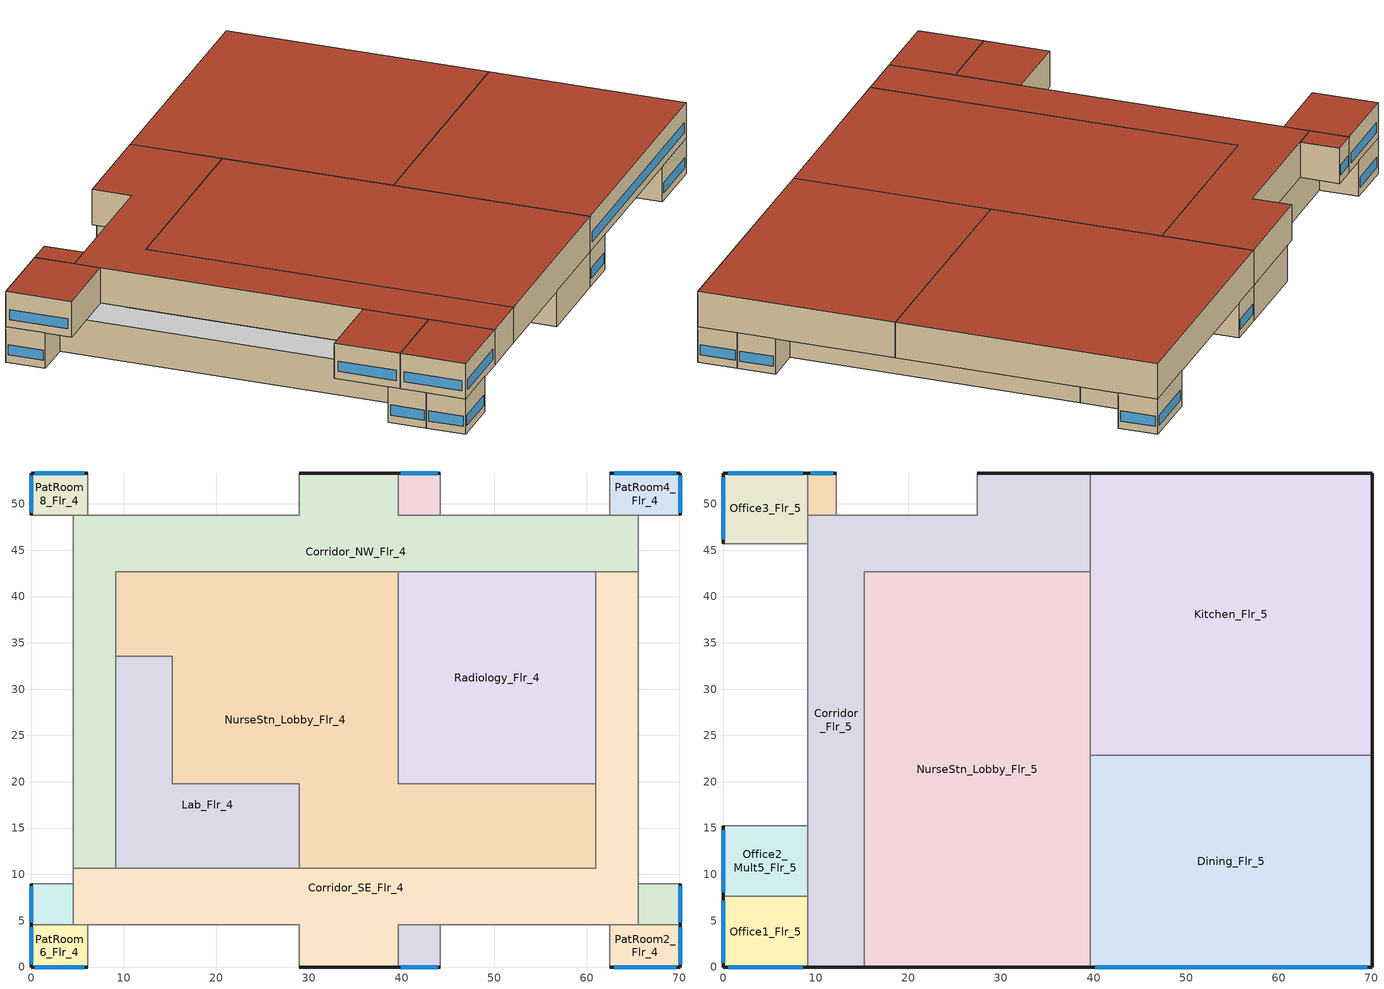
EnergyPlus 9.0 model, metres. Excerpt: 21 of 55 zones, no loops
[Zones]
PatRoom1_Mult10_Flr_4
 floor adiabatic (int_slab_floor): 44.2,4.57 44.2,0 39.62,0 39.62,4.57 z12.8
 wall outside (res_ext_wall): 39.62,0 44.2,0 z12.8:17.07
 wall adiabatic (int_wall): 44.2,0 44.2,4.57 39.62,4.57 39.62,0 z12.8:17.07
 window (NonreseastWindow_U_0.57_SHGC_0.39): 39.9,0 43.92,0 z13.72:14.94
 ceiling adiabatic (int_slab_ceiling): 39.62,4.57 39.62,0 44.2,0 44.2,4.57 z17.07
PatRoom2_Flr_4
 floor adiabatic (int_slab_floor): 70.1,4.57 70.1,0 62.48,0 62.48,4.57 z12.8
 wall outside (res_ext_wall): 62.48,0 70.1,0 70.1,4.57 z12.8:17.07
 wall adiabatic (int_wall): 70.1,4.57 62.48,4.57 62.48,0 z12.8:17.07
 window (NonresWindow_U_0.57_SHGC_0.39): 70.1,0.27 70.1,4.3 z13.72:14.94
 window (NonreseastWindow_U_0.57_SHGC_0.39): 62.94,0 69.65,0 z13.72:14.94
 ceiling adiabatic (int_slab_ceiling): 62.48,4.57 62.48,0 70.1,0 70.1,4.57 z17.07
PatRoom3_Mult10_Flr_4
 floor adiabatic (int_slab_floor): 70.1,8.99 70.1,4.57 65.53,4.57 65.53,8.99 z12.8
 wall outside (res_ext_wall): 70.1,4.57 70.1,8.99 z12.8:17.07
 wall adiabatic (int_wall): 70.1,8.99 65.53,8.99 65.53,4.57 70.1,4.57 z12.8:17.07
 window (NonresWindow_U_0.57_SHGC_0.39): 70.1,4.84 70.1,8.73 z13.72:14.94
 ceiling adiabatic (int_slab_ceiling): 65.53,8.99 65.53,4.57 70.1,4.57 70.1,8.99 z17.07
PatRoom4_Flr_4
 floor adiabatic (int_slab_floor): 70.1,53.34 70.1,48.77 62.48,48.77 62.48,53.34 z12.8
 wall outside (res_ext_wall): 70.1,48.77 70.1,53.34 62.48,53.34 z12.8:17.07
 wall adiabatic (int_wall): 62.48,53.34 62.48,48.77 70.1,48.77 z12.8:17.07
 window (NonresWindow_U_0.57_SHGC_0.39): 69.65,53.34 62.94,53.34 / 70.1,49.04 70.1,53.07 z13.72:14.94
 ceiling adiabatic (int_slab_ceiling): 62.48,53.34 62.48,48.77 70.1,48.77 70.1,53.34 z17.07
PatRoom5_Mult10_Flr_4
 floor adiabatic (int_slab_floor): 44.2,53.34 44.2,48.77 39.62,48.77 39.62,53.34 z12.8
 wall outside (res_ext_wall): 44.2,53.34 39.62,53.34 z12.8:17.07
 wall adiabatic (int_wall): 39.62,53.34 39.62,48.77 44.2,48.77 44.2,53.34 z12.8:17.07
 window (NonresWindow_U_0.57_SHGC_0.39): 43.92,53.34 39.9,53.34 z13.72:14.94
 ceiling adiabatic (int_slab_ceiling): 39.62,53.34 39.62,48.77 44.2,48.77 44.2,53.34 z17.07
Radiology_Flr_4
 floor adiabatic (int_slab_floor): 60.96,42.67 60.96,19.81 39.62,19.81 39.62,42.67 z12.8
 wall to Corridor_NW_Flr_4 (int_wall): 60.96,42.67 39.62,42.67 z12.8:17.07
 wall to Corridor_SE_Flr_4 (int_wall): 60.96,19.81 60.96,42.67 z12.8:17.07
 wall to NurseStn_Lobby_Flr_4 (int_wall): 39.62,42.67 39.62,19.81 60.96,19.81 z12.8:17.07
 ceiling adiabatic (int_slab_ceiling): 39.62,42.67 39.62,19.81 60.96,19.81 60.96,42.67 z17.07
PatRoom6_Flr_4
 floor adiabatic (int_slab_floor): 6.1,4.57 6.1,0 0,0 0,4.57 z12.8
 wall outside (res_ext_wall): 0,4.57 0,0 6.1,0 z12.8:17.07
 wall adiabatic (int_wall): 6.1,0 6.1,4.57 0,4.57 z12.8:17.07
 window (NonreseastWindow_U_0.57_SHGC_0.39): 0.37,0 5.73,0 z13.72:14.94
 window (NonresWindow_U_0.57_SHGC_0.39): 0,4.3 0,0.27 z13.72:14.94
 ceiling adiabatic (int_slab_ceiling): 0,4.57 0,0 6.1,0 6.1,4.57 z17.07
PatRoom7_Mult10_Flr_4
 floor adiabatic (int_slab_floor): 4.57,8.99 4.57,4.57 0,4.57 0,8.99 z12.8
 wall outside (res_ext_wall): 0,8.99 0,4.57 z12.8:17.07
 wall adiabatic (int_wall): 0,4.57 4.57,4.57 4.57,8.99 0,8.99 z12.8:17.07
 window (NonresWindow_U_0.57_SHGC_0.39): 0,8.73 0,4.84 z13.72:14.94
 ceiling adiabatic (int_slab_ceiling): 0,8.99 0,4.57 4.57,4.57 4.57,8.99 z17.07
PatRoom8_Flr_4
 floor adiabatic (int_slab_floor): 6.1,53.34 6.1,48.77 0,48.77 0,53.34 z12.8
 wall outside (res_ext_wall): 6.1,53.34 0,53.34 0,48.77 z12.8:17.07
 wall adiabatic (int_wall): 0,48.77 6.1,48.77 6.1,53.34 z12.8:17.07
 window (NonresWindow_U_0.57_SHGC_0.39): 5.73,53.34 0.37,53.34 / 0,53.07 0,49.04 z13.72:14.94
 ceiling adiabatic (int_slab_ceiling): 0,53.34 0,48.77 6.1,48.77 6.1,53.34 z17.07
NurseStn_Lobby_Flr_4
 floor adiabatic (int_slab_floor): 9.14,42.67 39.62,42.67 39.62,19.81 60.96,19.81 60.96,10.67 28.96,10.67 28.96,19.81 15.24,19.81 15.24,33.53 9.14,33.53 z12.8
 wall to Corridor_NW_Flr_4 (Air_Wall): 39.62,42.67 9.14,42.67 9.14,33.53 z12.8:17.07
 wall to Corridor_SE_Flr_4 (Air_Wall): 28.96,10.67 60.96,10.67 60.96,19.81 z12.8:17.07
 wall to Lab_Flr_4 (int_wall): 9.14,33.53 15.24,33.53 15.24,19.81 28.96,19.81 28.96,10.67 z12.8:17.07
 ceiling adiabatic (int_slab_ceiling): 9.14,42.67 9.14,33.53 15.24,33.53 15.24,19.81 28.96,19.81 28.96,10.67 60.96,10.67 60.96,19.81 39.62,19.81 39.62,42.67 z17.07
Lab_Flr_4
 floor adiabatic (int_slab_floor): 9.14,33.53 15.24,33.53 15.24,19.81 28.96,19.81 28.96,10.67 9.14,10.67 z12.8
 wall to Corridor_SE_Flr_4 (int_wall): 9.14,10.67 28.96,10.67 z12.8:17.07
 wall to Corridor_NW_Flr_4 (int_wall): 9.14,33.58 9.14,10.67 z12.8:17.07
 ceiling adiabatic (int_slab_ceiling): 9.14,33.53 9.14,10.67 28.96,10.67 28.96,19.81 15.24,19.81 15.24,33.53 z17.07
Corridor_SE_Flr_4
 floor adiabatic (int_slab_floor): 4.57,4.57 4.57,10.67 60.96,10.67 60.96,42.67 65.53,42.67 65.53,4.57 39.62,4.57 39.62,0 28.96,0 28.96,4.57 z12.8
 wall outside (res_ext_wall): 28.96,0 39.62,0 z12.8:17.07
 wall adiabatic (int_wall): 39.62,0 39.62,4.57 65.53,4.57 65.53,42.67 / 4.57,10.67 4.57,4.57 28.96,4.57 28.96,0 z12.8:17.07
 wall to Corridor_NW_Flr_4 (Air_Wall): 65.53,42.67 60.96,42.67 / 9.14,10.67 4.57,10.67 z12.8:17.07
 ceiling adiabatic (int_slab_ceiling): 4.57,4.57 28.96,4.57 28.96,0 39.62,0 39.62,4.57 65.53,4.57 65.53,42.67 60.96,42.67 60.96,10.67 4.57,10.67 z17.07
Corridor_NW_Flr_4
 floor adiabatic (int_slab_floor): 4.57,10.67 4.57,48.77 28.96,48.77 28.96,53.34 39.62,53.34 39.62,48.77 65.53,48.77 65.53,42.67 9.14,42.67 9.14,10.67 z12.8
 wall outside (res_ext_wall): 39.62,53.34 28.96,53.34 z12.8:17.07
 wall adiabatic (int_wall): 65.53,42.67 65.53,48.77 39.62,48.77 39.62,53.34 / 28.96,53.34 28.96,48.77 4.57,48.77 4.57,10.67 z12.8:17.07
 ceiling adiabatic (int_slab_ceiling): 4.57,10.67 9.14,10.67 9.14,42.67 65.53,42.67 65.53,48.77 39.62,48.77 39.62,53.34 28.96,53.34 28.96,48.77 4.57,48.77 z17.07
Dining_Flr_5
 floor adiabatic (int_slab_floor): 39.62,0 39.62,22.86 70.1,22.86 70.1,0 z17.07
 wall outside (nonres_ext_wall): 39.62,0 70.1,0 70.1,22.86 z17.07:21.34
 wall to Kitchen_Flr_5 (int_wall): 70.1,22.86 39.62,22.86 z17.07:21.34
 wall to NurseStn_Lobby_Flr_5 (int_wall): 39.62,22.86 39.62,0 z17.07:21.34
 window (NonreseastWindow_U_0.57_SHGC_0.39): 40.2,0 69.53,0 z17.98:19.2
 roof outside (nonres_roof): 39.62,0 70.1,0 70.1,22.86 39.62,22.86 z21.34
NurseStn_Lobby_Flr_5
 floor adiabatic (int_slab_floor): 15.24,0 15.24,42.67 39.62,42.67 39.62,0 z17.07
 wall outside (nonres_ext_wall): 15.24,0 39.62,0 z17.07:21.34
 wall to Corridor_Flr_5 (Air_Wall): 39.62,42.67 15.24,42.67 z17.07:21.34
 wall to Kitchen_Flr_5 (int_wall): 39.62,22.86 39.62,42.67 z17.07:21.34
 wall to Corridor_Flr_5 (int_wall): 15.24,42.67 15.24,0 z17.07:21.34
 roof outside (nonres_roof): 15.24,0 39.62,0 39.62,42.67 15.24,42.67 z21.34
Kitchen_Flr_5
 floor adiabatic (int_slab_floor): 70.1,53.34 70.1,22.86 39.62,22.86 39.62,53.34 z17.07
 wall outside (nonres_ext_wall): 70.1,22.86 70.1,53.34 39.62,53.34 z17.07:21.34
 wall to Corridor_Flr_5 (int_wall): 39.62,53.34 39.62,42.67 z17.07:21.34
 roof outside (nonres_roof): 39.62,53.34 39.62,22.86 70.1,22.86 70.1,53.34 z21.34
Office1_Flr_5
 floor adiabatic (int_slab_floor): 9.14,7.62 9.14,0 0,0 0,7.62 z17.07
 wall outside (nonres_ext_wall): 0,7.62 0,0 9.14,0 z17.07:21.34
 wall adiabatic (int_wall): 9.14,0 9.14,7.62 0,7.62 z17.07:21.34
 window (NonreseastWindow_U_0.57_SHGC_0.39): 0.55,0 8.6,0 z17.98:19.2
 window (NonresWindow_U_0.57_SHGC_0.39): 0,7.16 0,0.46 z17.98:19.2
 roof outside (nonres_roof): 0,7.62 0,0 9.14,0 9.14,7.62 z21.34
Office2_Mult5_Flr_5
 floor adiabatic (int_slab_floor): 9.14,15.24 9.14,7.62 0,7.62 0,15.24 z17.07
 wall outside (nonres_ext_wall): 0,15.24 0,7.62 z17.07:21.34
 wall adiabatic (int_wall): 0,7.62 9.14,7.62 9.14,15.24 0,15.24 z17.07:21.34
 window (NonresWindow_U_0.57_SHGC_0.39): 0,14.78 0,8.08 z17.98:19.2
 roof outside (nonres_roof): 0,15.24 0,7.62 9.14,7.62 9.14,15.24 z21.34
Office3_Flr_5
 floor adiabatic (int_slab_floor): 9.14,53.34 9.14,45.72 0,45.72 0,53.34 z17.07
 wall outside (nonres_ext_wall): 9.14,53.34 0,53.34 0,45.72 z17.07:21.34
 wall adiabatic (int_wall): 0,45.72 9.14,45.72 9.14,53.34 z17.07:21.34
 window (NonresWindow_U_0.57_SHGC_0.39): 8.6,53.34 0.55,53.34 / 0,52.88 0,46.18 z17.98:19.2
 roof outside (nonres_roof): 0,53.34 0,45.72 9.14,45.72 9.14,53.34 z21.34
Office4_Mult6_Flr_5
 floor adiabatic (int_slab_floor): 12.19,53.34 12.19,48.77 9.14,48.77 9.14,53.34 z17.07
 wall outside (nonres_ext_wall): 12.19,53.34 9.14,53.34 z17.07:21.34
 wall adiabatic (int_wall): 9.14,53.34 9.14,48.77 12.19,48.77 12.19,53.34 z17.07:21.34
 window (NonresWindow_U_0.57_SHGC_0.39): 11.88,53.34 9.45,53.34 z17.98:19.2
 roof outside (nonres_roof): 9.14,53.34 9.14,48.77 12.19,48.77 12.19,53.34 z21.34
Corridor_Flr_5
 floor adiabatic (int_slab_floor): 9.14,0 9.14,48.77 27.43,48.77 27.43,53.34 39.62,53.34 39.62,42.67 15.24,42.67 15.24,0 z17.07
 wall outside (nonres_ext_wall): 39.62,53.34 27.43,53.34 / 9.14,0 15.24,0 z17.07:21.34
 wall adiabatic (int_wall): 27.43,53.34 27.43,48.77 9.14,48.77 9.14,0 z17.07:21.34
 roof outside (nonres_roof): 9.14,0 15.24,0 15.24,42.67 39.62,42.67 39.62,53.34 27.43,53.34 27.43,48.77 9.14,48.77 z21.34
[Building]
Hospital: North Axis {deg}=0; Terrain=City; Loads Convergence Tolerance Value=0.04; Temperature Convergence Tolerance Value {deltaC}=0.2; Solar Distribution=FullInteriorAndExterior; Maximum Number of Warmup Days=25; Minimum Number of Warmup Days=6
[Site:Location]
Denver-Aurora-Buckley.AFB_CO_USA WMO=724695: Latitude {deg}=39.72; Longitude {deg}=-104.75; Time Zone {hr}=-7; Elevation {m}=1726
[SizingPeriod:DesignDay] Day of Month=21; Dry-Bulb Temperature Range Modifier Type=DefaultMultipliers; Humidity Condition Type=Wetbulb; Barometric Pressure {Pa}=82237; Rain Indicator=No; Snow Indicator=No; Daylight Saving Time Indicator=No
Name | Month | Day Type | Maximum Dry-Bulb Temperature {C} | Daily Dry-Bulb Temperature Range {deltaC} | Wetbulb or DewPoint at Maximum Dry-Bulb {C} | Wind Speed {m/s} | Wind Direction {deg} | Solar Model Indicator | Sky Clearness | ASHRAE Clear Sky Optical Depth for Beam Irradiance (taub) | ASHRAE Clear Sky Optical Depth for Diffuse Irradiance (taud)
Denver-Aurora-Buckley.AFB_CO_USA Ann Htg 99.6% Condns DB | 12 | WinterDesignDay | -17.9 | 0 | -17.9 | 2.5 | 180 | ASHRAEClearSky | 0
Denver-Aurora-Buckley.AFB_CO_USA Ann Clg .4% Condns DB=>MWB | 7 | SummerDesignDay | 33.9 | 14.8 | 15 | 3.6 | 30 | ASHRAETau |  | 0.423 | 2.02
[Site:GroundTemperature:FCfactorMethod]
January Ground Temperature {C}=7.1; February Ground Temperature {C}=3; March Ground Temperature {C}=-1; April Ground Temperature {C}=0.8; May Ground Temperature {C}=-0.2; June Ground Temperature {C}=4.8; July Ground Temperature {C}=6.1; August Ground Temperature {C}=13.7; September Ground Temperature {C}=22.2; October Ground Temperature {C}=22.7; November Ground Temperature {C}=21.7; December Ground Temperature {C}=18.5
[Site:WaterMainsTemperature]
Calculation Method=Correlation; Annual Average Outdoor Air Temperature {C}=9.95; Maximum Difference In Monthly Average Outdoor Air Temperatures {deltaC}=23.7
[Material]
Name | Roughness | Thickness {m} | Conductivity {W/m-K} | Density {kg/m3} | Specific Heat {J/kg-K} | Thermal Absorptance | Solar Absorptance | Visible Absorptance
Std Wood 6inch | MediumSmooth | 0.15 | 0.12 | 540 | 1210 | 0.9 | 0.7 | 0.7
F08 Metal surface | Smooth | 0.0008 | 45.28 | 7824 | 500
F13 Built-up roofing | Rough | 0.0095 | 0.16 | 1120 | 1460 | 0.9 | 0.7
G01 13mm gypsum board | Smooth | 0.0127 | 0.16 | 800 | 1090 | 0.9 | 0.7 | 0.5
200mm Normalweight concrete wall | MediumRough | 0.2032 | 2.31 | 2322 | 832
100mm Normalweight concrete floor | MediumRough | 0.1016 | 2.31 | 2322 | 832
[Material:NoMass] Thermal Absorptance=0.9; Solar Absorptance=0.7
Name | Roughness | Thermal Resistance {m2-K/W} | Visible Absorptance
CP02 CARPET PAD | VeryRough | 0.21648 | 0.8
Air_Wall_Material | Rough | 0.207949
Nonres_Roof_Insulation | MediumSmooth | 2.59864 | 0.7
Nonres_Exterior_Wall_Insulation | MediumSmooth | 1.11476 | 0.7
Res_Exterior_Wall_Insulation | MediumSmooth | 1.63975 | 0.7
[WindowMaterial:SimpleGlazingSystem] U-Factor {W/m2-K}=3.23661; Solar Heat Gain Coefficient=0.39; Visible Transmittance=0.39
Nonres Window Glazing Layer; Nonres East Glazing Layer
[Construction]
InteriorFurnishings: Std Wood 6inch
Air_Wall: Air_Wall_Material
int_wall: G01 13mm gypsum board, G01 13mm gypsum board
int_slab_floor: 100mm Normalweight concrete floor, CP02 CARPET PAD
int_slab_ceiling: CP02 CARPET PAD, 100mm Normalweight concrete floor
nonres_roof: F13 Built-up roofing, Nonres_Roof_Insulation, F08 Metal surface
nonres_ext_wall: 200mm Normalweight concrete wall, Nonres_Exterior_Wall_Insulation, G01 13mm gypsum board
res_ext_wall: 200mm Normalweight concrete wall, Res_Exterior_Wall_Insulation, G01 13mm gypsum board
NonresWindow_U_0.57_SHGC_0.39: Nonres Window Glazing Layer
NonreseastWindow_U_0.57_SHGC_0.39: Nonres East Glazing Layer
[Zone] Type=1; Ceiling Height {m}=4.2683; Floor Area {m2}=autocalculate; Part of Total Floor Area=YES
Name | Multiplier | Volume {m3}
PatRoom1_Mult10_Flr_4; PatRoom5_Mult10_Flr_4 | 10 | 89.21
PatRoom2_Flr_4; PatRoom4_Flr_4 | 1 | 148.71
PatRoom3_Mult10_Flr_4; PatRoom7_Mult10_Flr_4 | 10 | 86.26
Radiology_Flr_4 | 1 | 2081.82
PatRoom6_Flr_4; PatRoom8_Flr_4 | 1 | 118.96
NurseStn_Lobby_Flr_4 | 1 | 3866.22
Lab_Flr_4 | 1 | 1129.43
Corridor_SE_Flr_4; Corridor_NW_Flr_4 | 1 | 2418.88
Dining_Flr_5 | 1 | 2974.04
NurseStn_Lobby_Flr_5 | 1 | 4441.23
Kitchen_Flr_5 | 1 | 3965.37
Office1_Flr_5 | 1 | 297.5
Office2_Mult5_Flr_5 | 5 | 297.41
Office3_Flr_5 | 1 | 297.41
Office4_Mult6_Flr_5 | 6 | 59.5
Corridor_Flr_5 | 1 | 2141.32
[InternalMass] Construction=InteriorFurnishings
Name | Zone | Surface Area {m2}
PatRoom1_Mult10_Flr_4_InternalMass_1 | PatRoom1_Mult10_Flr_4 | 41.8064
PatRoom2_Flr_4_InternalMass_1 | PatRoom2_Flr_4 | 69.6773
PatRoom3_Mult10_Flr_4_InternalMass_1 | PatRoom3_Mult10_Flr_4 | 40.4165
PatRoom4_Flr_4_InternalMass_1 | PatRoom4_Flr_4 | 69.6773
PatRoom5_Mult10_Flr_4_InternalMass_1 | PatRoom5_Mult10_Flr_4 | 41.8064
Radiology_Flr_4_InternalMass_1 | Radiology_Flr_4 | 975.4819
PatRoom6_Flr_4_InternalMass_1 | PatRoom6_Flr_4 | 55.7418
PatRoom7_Mult10_Flr_4_InternalMass_1 | PatRoom7_Mult10_Flr_4 | 40.4165
PatRoom8_Flr_4_InternalMass_1 | PatRoom8_Flr_4 | 55.7418
NurseStn_Lobby_Flr_4_InternalMass_1 | NurseStn_Lobby_Flr_4 | 1811.61
Lab_Flr_4_InternalMass_1 | Lab_Flr_4 | 529.5473
Corridor_SE_Flr_4_InternalMass_1 | Corridor_SE_Flr_4 | 1133.42
Corridor_NW_Flr_4_InternalMass_1 | Corridor_NW_Flr_4 | 1133.42
Dining_Flr_5_InternalMass_1 | Dining_Flr_5 | 1393.55
NurseStn_Lobby_Flr_5_InternalMass_1 | NurseStn_Lobby_Flr_5 | 2081.03
Kitchen_Flr_5_InternalMass_1 | Kitchen_Flr_5 | 1858.06
Office1_Flr_5_InternalMass_1 | Office1_Flr_5 | 139.3911
Office2_Mult5_Flr_5_InternalMass_1 | Office2_Mult5_Flr_5 | 139.3546
Office3_Flr_5_InternalMass_1 | Office3_Flr_5 | 139.3546
Office4_Mult6_Flr_5_InternalMass_1 | Office4_Mult6_Flr_5 | 27.8709
Corridor_Flr_5_InternalMass_1 | Corridor_Flr_5 | 1003.35
[People] Number of People Calculation Method=People; Fraction Radiant=0.3; Sensible Heat Fraction=AUTOCALCULATE; Activity Level Schedule=ACTIVITY_SCH; Enable ASHRAE 55 Comfort Warnings=No; Mean Radiant Temperature Calculation Type=ZoneAveraged; Work Efficiency Schedule=WORK_EFF_SCH; Clothing Insulation Calculation Method=ClothingInsulationSchedule; Clothing Insulation Schedule=CLOTHING_SCH; Air Velocity Schedule=AIR_VELO_SCH; Thermal Comfort Model 1 Type=FANGER
Name | Zone or ZoneList | Number of People Schedule | Number of People
PatRoom1_Mult10_Flr_4 | PatRoom1_Mult10_Flr_4 | BLDG_OCC_EXTD_SCH | 1.1244
PatRoom2_Flr_4 | PatRoom2_Flr_4 | BLDG_OCC_EXTD_SCH | 1.8744
PatRoom3_Mult10_Flr_4 | PatRoom3_Mult10_Flr_4 | BLDG_OCC_EXTD_SCH | 1.0873
PatRoom4_Flr_4 | PatRoom4_Flr_4 | BLDG_OCC_EXTD_SCH | 1.8744
PatRoom5_Mult10_Flr_4 | PatRoom5_Mult10_Flr_4 | BLDG_OCC_EXTD_SCH | 1.1244
Radiology_Flr_4 | Radiology_Flr_4 | BLDG_OCC_SCH | 26.2404
PatRoom6_Flr_4 | PatRoom6_Flr_4 | BLDG_OCC_EXTD_SCH | 1.4994
PatRoom7_Mult10_Flr_4 | PatRoom7_Mult10_Flr_4 | BLDG_OCC_EXTD_SCH | 1.0873
PatRoom8_Flr_4 | PatRoom8_Flr_4 | BLDG_OCC_EXTD_SCH | 1.4994
NurseStn_Lobby_Flr_4 | NurseStn_Lobby_Flr_4 | BLDG_OCC_EXTD_SCH | 12.9952
Lab_Flr_4 | Lab_Flr_4 | BLDG_OCC_SCH | 14.2446
Corridor_SE_Flr_4 | Corridor_SE_Flr_4 | BLDG_OCC_EXTD_SCH | 6.0978
Corridor_NW_Flr_4 | Corridor_NW_Flr_4 | BLDG_OCC_EXTD_SCH | 6.0978
Dining_Flr_5 | Dining_Flr_5 | BLDG_OCC_EXTD_SCH | 74.9725
NurseStn_Lobby_Flr_5 | NurseStn_Lobby_Flr_5 | BLDG_OCC_SCH | 14.9279
Kitchen_Flr_5 | Kitchen_Flr_5 | BLDG_OCC_EXTD_SCH | 49.9818
Office1_Flr_5 | Office1_Flr_5 | BLDG_OCC_SCH | 5.2498
Office2_Mult5_Flr_5 | Office2_Mult5_Flr_5 | BLDG_OCC_SCH | 5.2483
Office3_Flr_5 | Office3_Flr_5 | BLDG_OCC_SCH | 5.2483
Office4_Mult6_Flr_5 | Office4_Mult6_Flr_5 | BLDG_OCC_SCH | 1.05
Corridor_Flr_5 | Corridor_Flr_5 | BLDG_OCC_EXTD_SCH | 5.3981
[Lights] Design Level Calculation Method=Watts/Area; Return Air Fraction=0; Fraction Radiant=0.7; Fraction Visible=0.2; Fraction Replaceable=1; Return Air Fraction Calculated from Plenum Temperature=No
Name | Zone or ZoneList | Schedule | Watts per Zone Floor Area {W/m2}
PatRoom1_Mult10_Flr_4_Lights | PatRoom1_Mult10_Flr_4 | BLDG_LIGHT_EXTD_SCH | 7.53474
PatRoom2_Flr_4_Lights | PatRoom2_Flr_4 | BLDG_LIGHT_EXTD_SCH | 7.53474
PatRoom3_Mult10_Flr_4_Lights | PatRoom3_Mult10_Flr_4 | BLDG_LIGHT_EXTD_SCH | 7.53474
PatRoom4_Flr_4_Lights | PatRoom4_Flr_4 | BLDG_LIGHT_EXTD_SCH | 7.53474
PatRoom5_Mult10_Flr_4_Lights | PatRoom5_Mult10_Flr_4 | BLDG_LIGHT_EXTD_SCH | 7.53474
Radiology_Flr_4_Lights | Radiology_Flr_4 | BLDG_LIGHT_RADIOLOGY_SCH | 4.30556
PatRoom6_Flr_4_Lights | PatRoom6_Flr_4 | BLDG_LIGHT_EXTD_SCH | 7.53474
PatRoom7_Mult10_Flr_4_Lights | PatRoom7_Mult10_Flr_4 | BLDG_LIGHT_EXTD_SCH | 7.53474
PatRoom8_Flr_4_Lights | PatRoom8_Flr_4 | BLDG_LIGHT_EXTD_SCH | 7.53474
NurseStn_Lobby_Flr_4_Lights | NurseStn_Lobby_Flr_4 | BLDG_LIGHT_NURSEFLR234_SCH | 12.7014
Lab_Flr_4_Lights | Lab_Flr_4 | BLDG_LIGHT_SCH | 15.0695
Corridor_SE_Flr_4_Lights | Corridor_SE_Flr_4 | BLDG_LIGHT_CORRIDOR_SCH | 10.7639
Corridor_NW_Flr_4_Lights | Corridor_NW_Flr_4 | BLDG_LIGHT_CORRIDOR_SCH | 10.7639
Dining_Flr_5_Lights | Dining_Flr_5 | BLDG_LIGHT_EXTD_SCH | 9.68752
NurseStn_Lobby_Flr_5_Lights | NurseStn_Lobby_Flr_5 | BLDG_LIGHT_LOBBYFLR5_SCH | 12.7014
Kitchen_Flr_5_Lights | Kitchen_Flr_5 | BLDG_LIGHT_EXTD_SCH | 12.9167
Office1_Flr_5_Lights | Office1_Flr_5 | BLDG_LIGHT_OFFICE_SCH | 10.7639
Office2_Mult5_Flr_5_Lights | Office2_Mult5_Flr_5 | BLDG_LIGHT_OFFICE_SCH | 10.7639
Office3_Flr_5_Lights | Office3_Flr_5 | BLDG_LIGHT_OFFICE_SCH | 10.7639
Office4_Mult6_Flr_5_Lights | Office4_Mult6_Flr_5 | BLDG_LIGHT_OFFICE_SCH | 10.7639
Corridor_Flr_5_Lights | Corridor_Flr_5 | BLDG_LIGHT_CORRIDOR_SCH | 10.7639
[ElectricEquipment] Design Level Calculation Method=EquipmentLevel; Fraction Latent=0; Fraction Lost=0
Name | Zone or ZoneList | Schedule | Design Level {W} | Fraction Radiant
PatRoom1_Mult10_Flr_4_MiscPlug_Equip | PatRoom1_Mult10_Flr_4 | BLDG_EQUIP_EXTD_SCH | 449.8365 | 0.5
PatRoom2_Flr_4_MiscPlug_Equip | PatRoom2_Flr_4 | BLDG_EQUIP_EXTD_SCH | 749.7275 | 0.5
PatRoom3_Mult10_Flr_4_MiscPlug_Equip | PatRoom3_Mult10_Flr_4 | BLDG_EQUIP_EXTD_SCH | 434.8813 | 0.5
PatRoom4_Flr_4_MiscPlug_Equip | PatRoom4_Flr_4 | BLDG_EQUIP_EXTD_SCH | 749.7275 | 0.5
PatRoom5_Mult10_Flr_4_MiscPlug_Equip | PatRoom5_Mult10_Flr_4 | BLDG_EQUIP_EXTD_SCH | 449.8365 | 0.5
Radiology_Flr_4_MiscPlug_Equip | Radiology_Flr_4 | BLDG_EQUIP_SCH | 52499.9 | 0.5
PatRoom6_Flr_4_MiscPlug_Equip | PatRoom6_Flr_4 | BLDG_EQUIP_EXTD_SCH | 599.782 | 0.5
PatRoom7_Mult10_Flr_4_MiscPlug_Equip | PatRoom7_Mult10_Flr_4 | BLDG_EQUIP_EXTD_SCH | 434.8813 | 0.5
PatRoom8_Flr_4_MiscPlug_Equip | PatRoom8_Flr_4 | BLDG_EQUIP_EXTD_SCH | 599.782 | 0.5
NurseStn_Lobby_Flr_4_MiscPlug_Equip | NurseStn_Lobby_Flr_4 | BLDG_EQUIP_EXTD_SCH | 10136 | 0.5
Lab_Flr_4_MiscPlug_Equip | Lab_Flr_4 | BLDG_EQUIP_SCH | 11395.9 | 0.5
Dining_Flr_5_MiscPlug_Equip | Dining_Flr_5 | BLDG_EQUIP_EXTD_SCH | 7497.28 | 0.5
NurseStn_Lobby_Flr_5_MiscPlug_Equip | NurseStn_Lobby_Flr_5 | BLDG_EQUIP_SCH | 11643.4 | 0.5
Kitchen_Flr_5_MiscPlug_Equip | Kitchen_Flr_5 | BLDG_EQUIP_EXTD_SCH | 74972.8 | 0.5
Office1_Flr_5_MiscPlug_Equip | Office1_Flr_5 | BLDG_EQUIP_SCH | 749.9243 | 0.5
Office2_Mult5_Flr_5_MiscPlug_Equip | Office2_Mult5_Flr_5 | BLDG_EQUIP_SCH | 749.7275 | 0.5
Office3_Flr_5_MiscPlug_Equip | Office3_Flr_5 | BLDG_EQUIP_SCH | 749.7275 | 0.5
Office4_Mult6_Flr_5_MiscPlug_Equip | Office4_Mult6_Flr_5 | BLDG_EQUIP_SCH | 149.9455 | 0.5
Kitchen_Flr_5_Reach-in-Freezer | Kitchen_Flr_5 | Always_on | 1031.83 | 0.25
Kitchen_Flr_5_Reach-in-Refrigerator | Kitchen_Flr_5 | Always_on | 1277.5 | 0.25
[GasEquipment]
Kitchen_Flr_5_MiscPlugGas_Equip: Zone or ZoneList=Kitchen_Flr_5; Schedule=BLDG_EQUIP_EXTD_SCH; Design Level Calculation Method=EquipmentLevel; Design Level {W}=149946; Fraction Latent=0; Fraction Radiant=0.5; Fraction Lost=0
[ZoneInfiltration:DesignFlowRate] Schedule=INFIL_SCH_PNNL; Design Flow Rate Calculation Method=Flow/ExteriorArea; Constant Term Coefficient=0; Temperature Term Coefficient=0; Velocity Term Coefficient=0.224; Velocity Squared Term Coefficient=0
Name | Zone or ZoneList | Flow per Exterior Surface Area {m3/s-m2}
PatRoom1_Mult10_Flr_4_Infiltration | PatRoom1_Mult10_Flr_4 | 0.00102413
PatRoom2_Flr_4_Infiltration | PatRoom2_Flr_4 | 0.00102413
PatRoom3_Mult10_Flr_4_Infiltration | PatRoom3_Mult10_Flr_4 | 0.00102413
PatRoom4_Flr_4_Infiltration | PatRoom4_Flr_4 | 0.00102413
PatRoom5_Mult10_Flr_4_Infiltration | PatRoom5_Mult10_Flr_4 | 0.00102413
Radiology_Flr_4_Infiltration | Radiology_Flr_4 | 0.00102413
PatRoom6_Flr_4_Infiltration | PatRoom6_Flr_4 | 0.00102413
PatRoom7_Mult10_Flr_4_Infiltration | PatRoom7_Mult10_Flr_4 | 0.00102413
PatRoom8_Flr_4_Infiltration | PatRoom8_Flr_4 | 0.00102413
NurseStn_Lobby_Flr_4_Infiltration | NurseStn_Lobby_Flr_4 | 0.00102413
Lab_Flr_4_Infiltration | Lab_Flr_4 | 0.00102413
Corridor_SE_Flr_4_Infiltration | Corridor_SE_Flr_4 | 0.00102413
Corridor_NW_Flr_4_Infiltration | Corridor_NW_Flr_4 | 0.00102413
Dining_Flr_5_Infiltration | Dining_Flr_5 | 0.000252243
NurseStn_Lobby_Flr_5_Infiltration | NurseStn_Lobby_Flr_5 | 9.30932e-05
Kitchen_Flr_5_Infiltration | Kitchen_Flr_5 | 0.000224079
Office1_Flr_5_Infiltration | Office1_Flr_5 | 0.000518823
Office2_Mult5_Flr_5_Infiltration | Office2_Mult5_Flr_5 | 0.000325878
Office3_Flr_5_Infiltration | Office3_Flr_5 | 0.000518823
Office4_Mult6_Flr_5_Infiltration | Office4_Mult6_Flr_5 | 0.000494347
Corridor_Flr_5_Infiltration | Corridor_Flr_5 | 0.000137848
[Exterior:Lights]
Exterior_Lights: Schedule=Exterior_Lgt_ALWAYS_ON; Design Level {W}=16636; Control Option=AstronomicalClock
[Exterior:FuelEquipment] Fuel Use Type=Electricity
Name | Schedule | Design Level {W}
Elevators | BLDG_ELEVATORS | 162963
Elevators_Lights_Fan | ELEV_LIGHT_FAN_SCH_24_7 | 1295.2
[DesignSpecification:OutdoorAir]
SZ DSOA Kitchen_Flr_5: Outdoor Air Method=Flow/Area; Outdoor Air Flow per Zone Floor Area {m3/s-m2}=0.004064
[Sizing:Zone]
Kitchen_Flr_5: Zone Cooling Design Supply Air Temperature Input Method=SupplyAirTemperature; Zone Cooling Design Supply Air Temperature {C}=12.8; Zone Heating Design Supply Air Temperature Input Method=SupplyAirTemperature; Zone Heating Design Supply Air Temperature {C}=40; Zone Cooling Design Supply Air Humidity Ratio {kgWater/kgDryAir}=0.007; Zone Heating Design Supply Air Humidity Ratio {kgWater/kgDryAir}=0.008; Design Specification Outdoor Air Object=SZ DSOA Kitchen_Flr_5; Cooling Design Air Flow Method=DesignDayWithLimit; Cooling Design Air Flow Rate {m3/s}=0; Cooling Minimum Air Flow {m3/s}=3.77558; Cooling Minimum Air Flow Fraction=0; Heating Design Air Flow Method=DesignDay; Heating Design Air Flow Rate {m3/s}=0
[ZoneControl:Thermostat]
Kitchen_Flr_5 Thermostat: Zone or ZoneList=Kitchen_Flr_5; Control Type Schedule=Dual Zone Control Type Sched; Control 1=Kitchen_Flr_5 DualSPSched
[ThermostatSetpoint:DualSetpoint]
Kitchen_Flr_5 DualSPSched: Heating Setpoint Temperature Schedule=HtgSetP_Sch; Cooling Setpoint Temperature Schedule=ClgSetP_Sch
[WaterHeater:Mixed]
SWH DishWashing Booster: Tank Volume {m3}=0.0227125; Setpoint Temperature Schedule=Dishwashing Booster Setpoint Temp Schedule; Deadband Temperature Difference {deltaC}=2; Maximum Temperature Limit {C}=82.2222; Heater Control Type=Cycle; Heater Maximum Capacity {W}=3000; Heater Minimum Capacity {W}=0; Heater Fuel Type=Electricity; Heater Thermal Efficiency=1; Off Cycle Parasitic Fuel Type=Electricity; Off Cycle Parasitic Heat Fraction to Tank=0; Ambient Temperature Indicator=Zone; Ambient Temperature Zone=KITCHEN_FLR_5; Off Cycle Loss Coefficient to Ambient Temperature {W/K}=2.25797; On Cycle Loss Coefficient to Ambient Temperature {W/K}=2.25797; Peak Use Flow Rate {m3/s}=3.65923e-05; Use Flow Rate Fraction Schedule=BLDG_SWH_SCH; Cold Water Supply Temperature Schedule=Dishwashing Booster Water Inlet Temp Schedule
[EnergyManagementSystem:ProgramCallingManager]
ER_Main_Manager: InsideHVACSystemIterationLoop; ER_Main
OR_Main_Manager: InsideHVACSystemIterationLoop; OR_Main
ICU_Main_Manager: InsideHVACSystemIterationLoop; ICU_Main
LABS_Main_Manager: InsideHVACSystemIterationLoop; LABS_Main
Transformer_Load_Prog_Manager: AfterPredictorAfterHVACManagers; Transformer_Load_Prog
BoilerParManager: BeginNewEnvironment; SetBoilerPar
BoilerCurveManager: InsideHVACSystemIterationLoop; SetBoilerCurve
[EnergyManagementSystem:Program]
Patrms_Main: IF Patrms_Humidifier_Status > 0; SET Patrms_ExtraElecHeatC_Status = 1; SET Patrms_ExtraElecHeatC_SP = Patrms_AfterHumidifier_Temp + 1.4; ELSE; SET Patrms_ExtraElecHeatC_Status = 0; SET Patrms_ExtraElecHeatC_SP = NULL; ENDIF; IF T_OA < 10 && Patrms_FanMassFlow>0; SET HeatGain = 0 * (Patrms_FanDesignMass/1.2) *2118; SET FlowRate = (Patrms_FanMassFlow/1.2)*2118; SET Patrms_PreheatDeltaT = HeatGain/(1.08*FlowRate); SET Patrms_ExtraWaterHeatC_Status = 1; SET Patrms_ExtraWaterHeatC_SP = Patrms_AfterElecHeatC_Temp + Patrms_PreheatDeltaT; ELSE; SET Patrms_ExtraWaterHeatC_Status = 0; SET Patrms_ExtraWaterHeatC_SP = NULL; ENDIF
ER_Main: IF ER_Humidifier_Status > 0; SET ER_ExtraElecHeatC_Status = 1; SET ER_ExtraElecHeatC_SP = ER_AfterHumidifier_Temp + 1.4; ELSE; SET ER_ExtraElecHeatC_Status = 0; SET ER_ExtraElecHeatC_SP = NULL; ENDIF; IF T_OA < 10 && ER_FanMassFlow>0; SET HeatGain = 0 * (ER_FanDesignMass/1.2) *2118; SET FlowRate = (ER_FanMassFlow/1.2)*2118; SET ER_PreheatDeltaT = HeatGain/(1.08*FlowRate); SET ER_ExtraWaterHeatC_Status = 1; SET ER_ExtraWaterHeatC_SP = ER_AfterElecHeatC_Temp + ER_PreheatDeltaT; ELSE; SET ER_ExtraWaterHeatC_Status = 0; SET ER_ExtraWaterHeatC_SP = NULL; ENDIF
OR_Main: IF OR_Humidifier_Status > 0; SET OR_ExtraElecHeatC_Status = 1; SET OR_ExtraElecHeatC_SP = OR_AfterHumidifier_Temp + 1.4; ELSE; SET OR_ExtraElecHeatC_Status = 0; SET OR_ExtraElecHeatC_SP = NULL; ENDIF; IF T_OA < 10 && OR_FanMassFlow>0; SET HeatGain = 0 * (OR_FanDesignMass/1.2) *2118; SET FlowRate = (OR_FanMassFlow/1.2)*2118; SET OR_PreheatDeltaT = HeatGain/(1.08*FlowRate); SET OR_ExtraWaterHeatC_Status = 1; SET OR_ExtraWaterHeatC_SP = OR_AfterElecHeatC_Temp + OR_PreheatDeltaT; ELSE; SET OR_ExtraWaterHeatC_Status = 0; SET OR_ExtraWaterHeatC_SP = NULL; ENDIF
ICU_Main: IF ICU_Humidifier_Status > 0; SET ICU_ExtraElecHeatC_Status = 1; SET ICU_ExtraElecHeatC_SP = ICU_AfterHumidifier_Temp + 1.4; ELSE; SET ICU_ExtraElecHeatC_Status = 0; SET ICU_ExtraElecHeatC_SP = NULL; ENDIF; IF T_OA < 10 && ICU_FanMassFlow>0; SET HeatGain = 0 * (ICU_FanDesignMass/1.2) *2118; SET FlowRate = (ICU_FanMassFlow/1.2)*2118; SET ICU_PreheatDeltaT = HeatGain/(1.08*FlowRate); SET ICU_ExtraWaterHeatC_Status = 1; SET ICU_ExtraWaterHeatC_SP = ICU_AfterElecHeatC_Temp + ICU_PreheatDeltaT; ELSE; SET ICU_ExtraWaterHeatC_Status = 0; SET ICU_ExtraWaterHeatC_SP = NULL; ENDIF
LABS_Main: IF LABS_Humidifier_Status > 0; SET LABS_ExtraElecHeatC_Status = 1; SET LABS_ExtraElecHeatC_SP = LABS_AfterHumidifier_Temp + 1.4; ELSE; SET LABS_ExtraElecHeatC_Status = 0; SET LABS_ExtraElecHeatC_SP = NULL; ENDIF; IF T_OA < 10 && LABS_FanMassFlow>0; SET HeatGain = 0 * (LABS_FanDesignMass/1.2) *2118; SET FlowRate = (LABS_FanMassFlow/1.2)*2118; SET LABS_PreheatDeltaT = HeatGain/(1.08*FlowRate); SET LABS_ExtraWaterHeatC_Status = 1; SET LABS_ExtraWaterHeatC_SP = LABS_AfterElecHeatC_Temp + LABS_PreheatDeltaT; ELSE; SET LABS_ExtraWaterHeatC_Status = 0; SET LABS_ExtraWaterHeatC_SP = NULL; ENDIF
Transformer_Load_Prog: SET Wired_LTG = Facility_Int_LTG*0.022
SetBoilerPar: SET CapRated =  1043498.95; SET EtRated =  0.7925; SET CapRated = (CapRated *3.412)/1000; SET SkinLossRate = 0.02; SET BoilerType = 2; IF BoilerType  == 1; IF CapRated >10000; SET PLRx = 0.2; ELSEIF CapRated >5000; SET PLRx = 0.25; ELSEIF CapRated >1000; SET PLRx = 0.33; ELSE; SET BoilerType = 2; SET PLRx = 0.2; ENDIF; ELSE; SET PLRx = 0.2; ENDIF; IF BoilerType == 1; SET CurveX = 0.975 + 0.305 * PLRx - 0.527 * (PLRx^2) + 0.249 * (PLRx^3); ELSE; SET CurveX = 0.907 + 0.320 * PLRx - 0.420 * (PLRx^2) + 0.193 * (PLRx^3); ENDIF; SET LoadX = CapRated * PLRx; SET Etx = CurveX * EtRated; SET InputEx = LoadX/Etx; SET SkinEx = CapRated * SkinLossRate; SET Ecx = (LoadX + SkinEx)/InputEx
SetBoilerCurve: IF BoilerPLR >= PLRx; IF BoilerType == 1; SET BoilerCurve = 0.975 + 0.305*BoilerPLR - 0.527*(BoilerPLR^2) + 0.249*(BoilerPLR^3); ELSE; SET BoilerCurve = 0.907 + 0.320*BoilerPLR - 0.420*(BoilerPLR^2) + 0.193*(BoilerPLR^3); ENDIF; ELSE; IF BoilerPLR == 0; SET BoilerCurve = NULL; ELSE; IF BoilerPLR <0.05; SET BoilerCurve = (0.05/(0.05 + SkinLossRate)) * (Ecx/EtRated); ELSE; SET BoilerCurve = (BoilerPLR/(BoilerPLR + SkinLossRate)) * (Ecx/EtRated); ENDIF; ENDIF; ENDIF
[EnergyManagementSystem:GlobalVariable]
Patrms_PreheatDeltaT
ER_PreheatDeltaT
OR_PreheatDeltaT
ICU_PreheatDeltaT
LABS_PreheatDeltaT
Wired_LTG
BoilerType; CapRated; EtRated; PLRx; Ecx; SkinLossRate
[EnergyManagementSystem:OutputVariable]
Name | EMS Variable | Type of Data in Variable | Update Frequency | Units
Patrms_ExtraElecHeatC_Status | Patrms_ExtraElecHeatC_Status | Averaged | SystemTimeStep
Patrms_ExtraWaterHeatC_Status | Patrms_ExtraWaterHeatC_Status | Averaged | SystemTimeStep
Patrms_PreheatDeltaT | Patrms_PreheatDeltaT | Averaged | SystemTimeStep
ER_ExtraElecHeatC_Status | ER_ExtraElecHeatC_Status | Averaged | SystemTimeStep
ER_ExtraWaterHeatC_Status | ER_ExtraWaterHeatC_Status | Averaged | SystemTimeStep
ER_PreheatDeltaT | ER_PreheatDeltaT | Averaged | SystemTimeStep
OR_ExtraElecHeatC_Status | OR_ExtraElecHeatC_Status | Averaged | SystemTimeStep
OR_ExtraWaterHeatC_Status | OR_ExtraWaterHeatC_Status | Averaged | SystemTimeStep
OR_PreheatDeltaT | OR_PreheatDeltaT | Averaged | SystemTimeStep
ICU_ExtraElecHeatC_Status | ICU_ExtraElecHeatC_Status | Averaged | SystemTimeStep
ICU_ExtraWaterHeatC_Status | ICU_ExtraWaterHeatC_Status | Averaged | SystemTimeStep
ICU_PreheatDeltaT | ICU_PreheatDeltaT | Averaged | SystemTimeStep
LABS_ExtraElecHeatC_Status | LABS_ExtraElecHeatC_Status | Averaged | SystemTimeStep
LABS_ExtraWaterHeatC_Status | LABS_ExtraWaterHeatC_Status | Averaged | SystemTimeStep
LABS_PreheatDeltaT | LABS_PreheatDeltaT | Averaged | SystemTimeStep
Wired_LTG | Wired_LTG | Summed | ZoneTimeStep | J
[AvailabilityManager:NightCycle] Applicability Schedule=Always_On; Fan Schedule=HVACOperationSchd; Control Type=CycleOnAny; Thermostat Tolerance {deltaC}=1; Cycling Run Time Control Type=FixedRunTime; Cycling Run Time {s}=1800
VAV_1 Availability Manager; VAV_ER Availability Manager; VAV_OR Availability Manager; VAV_ICU Availability Manager; VAV_PATRMS Availability Manager; VAV_2 Availability Manager; VAV_LABS Availability Manager; CAV_KITCHEN Availability Manager
[SetpointManager:Scheduled] Control Variable=Temperature; Schedule=VAV_SAT_SCH
Name | Setpoint Node or NodeList
VAV_ER SAT setpoint | VAV_ER Supply Equipment Outlet Node
VAV_OR SAT setpoint | VAV_OR Supply Equipment Outlet Node
VAV_ICU SAT setpoint | VAV_ICU Supply Equipment Outlet Node
VAV_PATRMS SAT setpoint | VAV_PATRMS Supply Equipment Outlet Node
VAV_LABS SAT setpoint | VAV_LABS Supply Equipment Outlet Node
[SetpointManager:MixedAir] Control Variable=Temperature
Name | Setpoint Node or NodeList
VAV_ER_HeatC SAT Manager | VAV_ER_HeatC-VAV_ER_FanNode
VAV_OR_HeatC SAT Manager | VAV_OR_HeatC-VAV_OR_FanNode
VAV_ICU_HeatC SAT Manager | VAV_ICU_HeatC-VAV_ICU_FanNode
VAV_PATRMS_HeatC SAT Manager | VAV_PATRMS_HeatC-VAV_PATRMS_FanNode
VAV_LABS_HeatC SAT Manager | VAV_LABS_HeatC-VAV_LABS_FanNode
[Refrigeration:Case] Availability Schedule=ALWAYS_ON; Zone=Kitchen_Flr_5; Rated Ambient Temperature {C}=23.88; Rated Ambient Relative Humidity {percent}=55; Latent Case Credit Curve Type=CaseTemperatureMethod; Case Lighting Schedule=BLDG_LIGHT_SCH; Fraction of Lighting Energy to Case=1; Case Anti-Sweat Heater Power per Unit Length {W/m}=0; Minimum Anti-Sweat Heater Power per Unit Length {W/m}=0; Anti-Sweat Heater Control Type=NONE; Humidity at Zero Anti-Sweat Heater Energy {percent}=0; Case Height {m}=0
Name | Rated Total Cooling Capacity per Unit Length {W/m} | Rated Latent Heat Ratio | Rated Runtime Fraction | Case Length {m} | Case Operating Temperature {C} | Latent Case Credit Curve | Standard Case Fan Power per Unit Length {W/m} | Operating Case Fan Power per Unit Length {W/m} | Standard Case Lighting Power per Unit Length {W/m} | Fraction of Anti-Sweat Heater Energy to Case | Case Defrost Power per Unit Length {W/m} | Case Defrost Type | Case Defrost Schedule | Case Defrost Drip-Down Schedule | Under Case HVAC Return Air Fraction | Refrigerated Case Restocking Schedule | Case Credit Fraction Schedule
Kitchen_Flr_5_Case:1_WALKINFREEZER | 734 | 0.1 | 0.4 | 10.98 | -23 | Kitchen_Flr_5_Case:1_WALKINFREEZERSingleShelfHorizontal_LatentEnergyMult | 69 | 69 | 33 | 0 | 364 | ELECTRIC | Kitchen_Flr_5_Case:1_WALKINFREEZER_CaseDefrost2aDaySched | Kitchen_Flr_5_Case:1_WALKINFREEZER_CaseDripDown2aDaySched | 0 | Kitchen_Flr_5_Case:1_WALKINFREEZER_WalkInStockingSched | Kitchen_Flr_5_Case:1_WALKINFREEZER_CaseCreditReduxSched
Kitchen_Flr_5_Case:2_SELFCONTAINEDDISPLAYCASE | 886.5 | 0.08 | 0.85 | 8.93 | 2 | Kitchen_Flr_5_Case:2_SELFCONTAINEDDISPLAYCASEMultiShelfVertical_LatentEnergyMult | 67 | 67 | 40 | 0.2 | 0 | NONE |  |  | 0.05 | Kitchen_Flr_5_Case:2_SELFCONTAINEDDISPLAYCASE_CaseStockingSched
[Refrigeration:CompressorRack] Heat Rejection Location=OUTDOORS; Design Condenser Fan Power {W}=1000; Condenser Type=AirCooled
Name | Design Compressor Rack COP {W/W} | Compressor Rack COP Function of Temperature Curve | Condenser Fan Power Function of Temperature Curve | Refrigeration Case Name or WalkIn Name or CaseAndWalkInList
RACK1 | 1.5 | RACK1_RackCOPfTCurve | RACK1_RackCondFanCurve2 | RACK1CaseList
RACK2 | 3 | RACK2_RackCOPfTCurve |  | RACK2CaseList
[Refrigeration:CaseAndWalkInList]
Name | Case or WalkIn 1
RACK1CaseList | Kitchen_Flr_5_Case:1_WALKINFREEZER
RACK2CaseList | Kitchen_Flr_5_Case:2_SELFCONTAINEDDISPLAYCASE
[ElectricLoadCenter:Transformer]
Transformer 1: Availability Schedule=Always_On; Transformer Usage=PowerInFromGrid; Rated Capacity {VA}=500000; Phase=3; Conductor Material=Aluminum; Full Load Temperature Rise {C}=150; Fraction of Eddy Current Losses=0.1; Performance Input Method=NominalEfficiency; Nameplate Efficiency=0.979; Per Unit Load for Nameplate Efficiency=0.35; Reference Temperature for Nameplate Efficiency {C}=75; Consider Transformer Loss for Utility Cost=Yes; Meter 1=Wired_LTG_Electricity; Meter 2=InteriorEquipment:Electricity
[Schedule:Compact]
Exterior_Lgt_ALWAYS_ON; ALWAYS_ON; HVACOperationSchd; ELEV_LIGHT_FAN_SCH_24_7: Through: 12/31, For: AllDays, Until: 24:00, 1
BLDG_LIGHT_CORRIDOR_SCH; BLDG_LIGHT_EXTD_SCH; BLDG_LIGHT_NURSEFLR234_SCH: Through: 12/31, For: Weekdays, Until: 8:00, 0.5, Until: 16:00, 0.9, Until: 24:00, 0.5, For: SummerDesignDay, Until: 24:00, 1, For: WinterDesignDay, Until: 24:00, 0, For: Saturday, Until: 8:00, 0.5, Until: 18:00, 0.8, Until: 24:00, 0.5, For: Sunday Holidays AllOtherDays, Until: 8:00, 0.5, Until: 16:00, 0.7, Until: 24:00, 0.5
BLDG_LIGHT_LOBBYFLR5_SCH; BLDG_LIGHT_OFFICE_SCH; BLDG_LIGHT_RADIOLOGY_SCH; BLDG_LIGHT_SCH: Through: 12/31, For: Weekdays, Until: 7:00, 0.1, Until: 8:00, 0.5, Until: 16:00, 0.9, Until: 23:00, 0.3, Until: 24:00, 0.1, For: SummerDesignDay, Until: 24:00, 1, For: WinterDesignDay, Until: 24:00, 0, For: Saturday, Until: 7:00, 0.1, Until: 8:00, 0.2, Until: 18:00, 0.4, Until: 24:00, 0.1, For: Sunday Holidays AllOtherDays, Until: 8:00, 0.05, Until: 16:00, 0.1, Until: 24:00, 0.05
BLDG_OCC_SCH: Through: 12/31, For: Weekdays, Until: 07:00, 0, Until: 08:00, 0.1, Until: 09:00, 0.5, Until: 17:00, 0.8, Until: 18:00, 0.5, Until: 20:00, 0.3, Until: 22:00, 0.2, Until: 24:00, 0, For: SummerDesignDay, Until: 24:00, 1, For: WinterDesignDay, Until: 24:00, 0, For: Saturday, Until: 07:00, 0, Until: 08:00, 0.1, Until: 09:00, 0.3, Until: 17:00, 0.4, Until: 19:00, 0.1, Until: 24:00, 0, For: Sunday Holidays AllOtherDays, Until: 08:00, 0, Until: 16:00, 0.05, Until: 24:00, 0
BLDG_OCC_EXTD_SCH: Through: 12/31, For: Weekdays, Until: 07:00, 0.4, Until: 08:00, 0.5, Until: 09:00, 0.6, Until: 17:00, 0.8, Until: 18:00, 0.6, Until: 20:00, 0.5, Until: 24:00, 0.4, For: SummerDesignDay, Until: 24:00, 1, For: WinterDesignDay, Until: 24:00, 0, For: Saturday, Until: 07:00, 0.4, Until: 08:00, 0.5, Until: 17:00, 0.6, Until: 19:00, 0.5, Until: 24:00, 0.4, For: Sunday Holidays AllOtherDays, Until: 08:00, 0.4, Until: 16:00, 0.6, Until: 24:00, 0.4
BLDG_EQUIP_SCH: Through: 12/31, For: Weekdays, Until: 07:00, 0.4, Until: 08:00, 0.7, Until: 16:00, 0.9, Until: 22:00, 0.6, Until: 23:00, 0.6, Until: 24:00, 0.4, For: SummerDesignDay, Until: 24:00, 1, For: WinterDesignDay, Until: 24:00, 0, For: Saturday, Until: 07:00, 0.4, Until: 08:00, 0.5, Until: 18:00, 0.65, Until: 24:00, 0.4, For: Sunday Holidays AllOtherDays, Until: 08:00, 0.3, Until: 16:00, 0.4, Until: 24:00, 0.3
BLDG_EQUIP_EXTD_SCH: Through: 12/31, For: Weekdays, Until: 07:00, 0.4, Until: 08:00, 0.7, Until: 16:00, 0.9, Until: 23:00, 0.6, Until: 24:00, 0.4, For: SummerDesignDay, Until: 24:00, 1, For: WinterDesignDay, Until: 24:00, 0, For: Saturday, Until: 07:00, 0.4, Until: 08:00, 0.5, Until: 18:00, 0.65, Until: 24:00, 0.4, For: Sunday Holidays AllOtherDays, Until: 08:00, 0.4, Until: 16:00, 0.6, Until: 24:00, 0.4
BLDG_ELEVATORS: Through: 12/31, For: SummerDesignDay, Until: 24:00, 1, For: WinterDesignDay, Until: 24:00, 0.2, For: Weekdays, Until: 07:00, 0.2, Until: 08:00, 0.5, Until: 09:00, 0.75, Until: 10:00, 1, Until: 11:00, 1, Until: 12:00, 1, Until: 13:00, 0.75, Until: 14:00, 1, Until: 15:00, 1, Until: 16:00, 1, Until: 17:00, 1, Until: 18:00, 1, Until: 19:00, 0.52, Until: 20:00, 0.52, Until: 21:00, 0.52, Until: 22:00, 0.28, Until: 24:00, 0.2, For: Saturday, Until: 07:00, 0.2, Until: 08:00, 0.4, Until: 09:00, 0.46, Until: 10:00, 0.7, Until: 11:00, 0.7, Until: 12:00, 0.7, Until: 13:00, 0.51, Until: 14:00, 0.51, Until: 15:00, 0.51, Until: 16:00, 0.51, Until: 17:00, 0.51, Until: 18:00, 0.25, Until: 24:00, 0.2, For: AllOtherDays, Until: 08:00, 0.2, Until: 16:00, 0.4, Until: 24:00, 0.2
Dishwashing Booster Water Inlet Temp Schedule: THROUGH: 12/31, FOR: AllDays, UNTIL: 24:00, 60
Dishwashing Booster Setpoint Temp Schedule: THROUGH: 12/31, FOR: AllDays, UNTIL: 24:00, 82.22
BLDG_SWH_SCH: Through: 12/31, For: Weekdays SummerDesignDay, Until: 07:00, 0, Until: 08:00, 0.17, Until: 09:00, 0.58, Until: 10:00, 0.66, Until: 11:00, 0.78, Until: 12:00, 0.82, Until: 13:00, 0.71, Until: 14:00, 0.82, Until: 15:00, 0.78, Until: 16:00, 0.74, Until: 17:00, 0.63, Until: 18:00, 0.41, Until: 21:00, 0.18, Until: 22:00, 0.1, Until: 24:00, 0, For: Saturday WinterDesignDay, Until: 07:00, 0, Until: 08:00, 0.01, Until: 09:00, 0.2, Until: 10:00, 0.28, Until: 12:00, 0.3, Until: 14:00, 0.24, Until: 17:00, 0.23, Until: 19:00, 0.1, Until: 24:00, 0, For: Sunday Holidays AllOtherDays, Until: 08:00, 0, Until: 16:00, 0.01, Until: 24:00, 0
ACTIVITY_SCH: Through: 12/31, For: AllDays, Until: 24:00, 120
WORK_EFF_SCH: Through: 12/31, For: AllDays, Until: 24:00, 0
AIR_VELO_SCH: Through: 12/31, For: AllDays, Until: 24:00, 0.2
CLOTHING_SCH: Through: 04/30, For: AllDays, Until: 24:00, 1, Through: 09/30, For: AllDays, Until: 24:00, 0.5, Through: 12/31, For: AllDays, Until: 24:00, 1
INFIL_SCH_PNNL: Through: 12/31, For: Weekdays SummerDesignDay, Until: 24:00, 0.25, For: Saturday WinterDesignDay, Until: 24:00, 0.25, For: Sunday Holidays AllOtherDays, Until: 24:00, 0.25
HTGSETP_SCH: Through: 12/31, For: ALLDays, Until: 24:00, 21
CLGSETP_SCH: Through: 12/31, For: AllDays, Until: 24:00, 24
Dual Zone Control Type Sched: Through: 12/31, For: AllDays, Until: 24:00, 4
Kitchen_Flr_5_Case:1_WALKINFREEZER_CaseDefrost2aDaySched: Through: 12/31, For:AllDays, Interpolate:Average, Until: 11:00, 0, Until: 11:20, 1, Until: 23:00, 0, Until: 23:20, 1, Until: 24:00, 0
Kitchen_Flr_5_Case:1_WALKINFREEZER_CaseDripDown2aDaySched: Through: 12/31, For:AllDays, Interpolate:Average, Until: 11:00, 0, Until: 11:30, 1, Until: 23:00, 0, Until: 23:30, 1, Until: 24:00, 0
Kitchen_Flr_5_Case:1_WALKINFREEZER_WalkInStockingSched: Through: 12/31, For: Tuesday Friday, Until: 4:00, 0, Until: 5:00, 725, Until: 6:00, 417, Until: 7:00, 290, Until: 24:00, 0, For: AllOtherDays, Until: 4:00, 0, Until: 5:00, 125, Until: 6:00, 117, Until: 7:00, 90, Until: 19:00, 0, Until: 20:00, 125, Until: 21:00, 117, Until: 22:00, 90, Until: 24:00, 0
Kitchen_Flr_5_Case:1_WALKINFREEZER_CaseCreditReduxSched: Through: 12/31, For:AllDays, Interpolate:No, Until: 7:00, 0.2, Until: 21:00, 0.4, Until: 24:00, 0.2
Kitchen_Flr_5_Case:2_SELFCONTAINEDDISPLAYCASE_CaseStockingSched: Through: 12/31, For:AllDays, Until: 6:00, 0, Until: 7:00, 50, Until: 9:00, 70, Until: 10:00, 80, Until: 11:00, 70, Until: 13:00, 50, Until: 14:00, 80, Until: 15:00, 90, Until: 16:00, 80, Until: 24:00, 0
VAV_SAT_SCH: Through: 12/31, For: AllDays, Until: 24:00, 12.8
[Curve:Quadratic]
Name | Coefficient1 Constant | Coefficient2 x | Coefficient3 x**2 | Minimum Value of x | Maximum Value of x
RACK1_RackCOPfTCurve | 1.7603 | -0.0377 | 0.0004 | 10 | 35
RACK1_RackCondFanCurve2 | 0 | 0.0286 | 0 | 0 | 35
RACK2_RackCOPfTCurve | 1 | 0 | 0 | 0 | 50
[Curve:Cubic] Minimum Value of x=-35; Maximum Value of x=20
Name | Coefficient1 Constant | Coefficient2 x | Coefficient3 x**2 | Coefficient4 x**3
Kitchen_Flr_5_Case:1_WALKINFREEZERSingleShelfHorizontal_LatentEnergyMult | 0.0236 | 0.0006 | 0 | 0
Kitchen_Flr_5_Case:2_SELFCONTAINEDDISPLAYCASEMultiShelfVertical_LatentEnergyMult | 0.0265263 | 0.00107803 | 6.02558e-05 | 1.23732e-06
